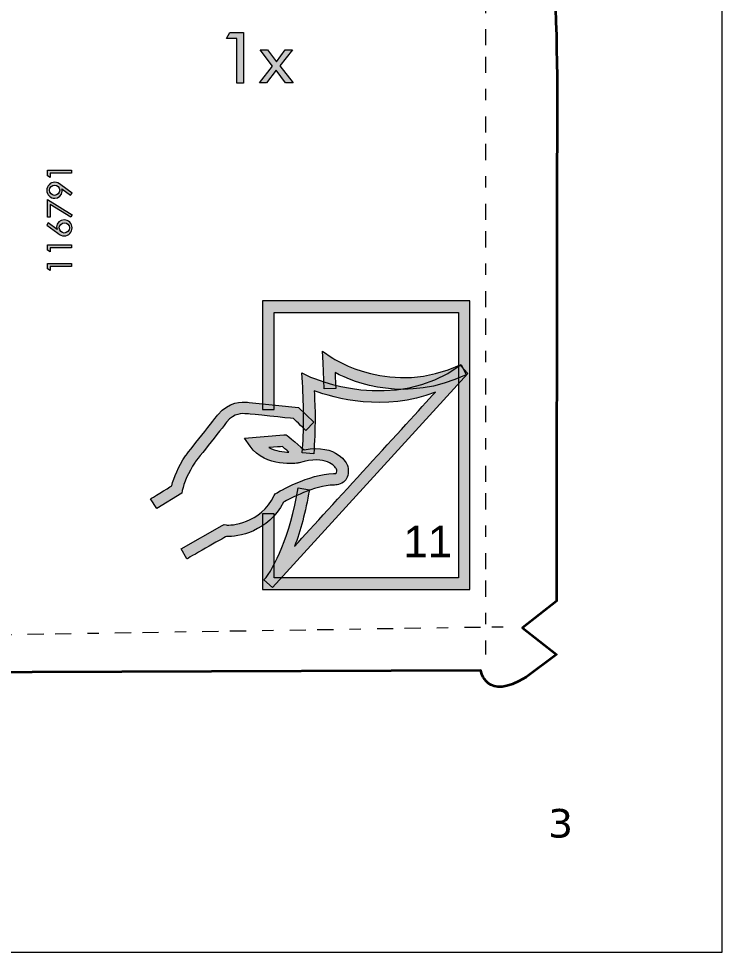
# Model space of a CAD drawing. Header units: inches. Extents: x 35 to 560, y 561 to 1057.
# Drawn here: x 234.82 to 240.98, y 560.52 to 568.69 of the extents above; entities that cross this region are included whole.
import ezdxf

# ---------------------------------------------------------------- set-up
doc = ezdxf.new("R2010")
doc.units = ezdxf.units.IN
doc.header["$MEASUREMENT"] = 0
doc.linetypes.add('AI-Linetype-10', pattern=[0.635, 0.141111, -0.035278, 0.141111, -0.141111, 0.035278, -0.141111])
doc.linetypes.add('AI-Linetype-8', pattern=[0.635, 0.141111, -0.035278, 0.141111, -0.141111, 0.035278, -0.141111])
doc.layers.add('Livello 1', color=7, linetype='Continuous')
doc.styles.get("Standard").update_dxf_attribs({"font": 'Arial.ttf'})

msp = doc.modelspace()

# ---------------------------------------------------------------- hatches: boundary and pattern name
at = {"layer": 'Livello 1'}
h = msp.add_hatch(color=256, dxfattribs=at)
h.dxf.hatch_style = 2
h.paths.add_polyline_path([(236.7904, 568.1275), (236.7334, 568.1275), (236.7334, 568.5165), (236.6431, 568.5165), (236.6717, 568.5692), (236.7904, 568.5692)])
h = msp.add_hatch(color=256, dxfattribs=at)
h.dxf.hatch_style = 2
h.paths.add_polyline_path([(237.2255, 568.128), (237.1601, 568.128), (237.0776, 568.2411), (236.9936, 568.128), (236.9309, 568.128), (237.0463, 568.2765), (236.9371, 568.4182), (237.0025, 568.4182), (237.0788, 568.3141), (237.1563, 568.4182), (237.2189, 568.4182), (237.1098, 568.2777)])
h = msp.add_hatch(color=256, dxfattribs=at)
h.dxf.hatch_style = 2
h.paths.add_polyline_path([(235.0988, 567.3015), (235.0746, 567.3161), (235.0746, 567.3639), (235.2873, 567.3639), (235.2873, 567.3385), (235.0988, 567.3385)])
h = msp.add_hatch(color=256, dxfattribs=at)
h.dxf.hatch_style = 2
edge = h.paths.add_edge_path()
edge.add_spline(control_points=[(235.2786, 567.1445), (235.2786, 567.1445), (235.2021, 567.2013), (235.2021, 567.2013), (235.2021, 567.2013), (235.2015, 567.2008), (235.2015, 567.2008), (235.2046, 567.1945), (235.2054, 567.1875), (235.2054, 567.1802), (235.2054, 567.145), (235.1738, 567.1183), (235.14, 567.1183), (235.101, 567.1183), (235.07, 567.1499), (235.07, 567.1886), (235.07, 567.2252), (235.1005, 567.2594), (235.138, 567.2594), (235.1592, 567.2594), (235.1775, 567.2486), (235.1941, 567.2362), (235.1941, 567.2362), (235.2919, 567.1637), (235.2919, 567.1637), (235.2919, 567.1637), (235.2786, 567.1445), (235.2786, 567.1445)], knot_values=[0, 0, 0, 0, 1, 1, 1, 2, 2, 2, 3, 3, 3, 4, 4, 4, 5, 5, 5, 6, 6, 6, 7, 7, 7, 8, 8, 8, 9, 9, 9, 9], degree=3, periodic=0)
edge = h.paths.add_edge_path()
edge.add_spline(control_points=[(235.1383, 567.2339), (235.1157, 567.2339), (235.0937, 567.2137), (235.0937, 567.1905), (235.0937, 567.1651), (235.114, 567.1436), (235.1383, 567.1436), (235.1637, 567.1436), (235.1829, 567.1669), (235.1829, 567.1889), (235.1829, 567.216), (235.1614, 567.2339), (235.1383, 567.2339)], knot_values=[0, 0, 0, 0, 0.035278, 0.035278, 0.035278, 0.070556, 0.070556, 0.070556, 0.105833, 0.105833, 0.105833, 0.141111, 0.141111, 0.141111, 0.141111], degree=3, periodic=0)
edge.add_line((235.1383, 567.2339), (235.1383, 567.2339))
h = msp.add_hatch(color=256, dxfattribs=at)
h.dxf.hatch_style = 2
h.paths.add_polyline_path([(235.0988, 566.9539), (235.0746, 566.9539), (235.0746, 567.107), (235.2918, 566.9745), (235.2791, 566.9539), (235.0988, 567.0638)])
h = msp.add_hatch(color=256, dxfattribs=at)
h.dxf.hatch_style = 2
edge = h.paths.add_edge_path()
edge.add_spline(control_points=[(235.0829, 566.9035), (235.0829, 566.9035), (235.1597, 566.8468), (235.1597, 566.8468), (235.1597, 566.8468), (235.1603, 566.8474), (235.1603, 566.8474), (235.1571, 566.8536), (235.1552, 566.8607), (235.1552, 566.8682), (235.1552, 566.9033), (235.1877, 566.9298), (235.2218, 566.9298), (235.2608, 566.9298), (235.2918, 566.8982), (235.2918, 566.8595), (235.2918, 566.8228), (235.2613, 566.7887), (235.2239, 566.7887), (235.2023, 566.7887), (235.1843, 566.7994), (235.1676, 566.8119), (235.1676, 566.8119), (235.07, 566.8844), (235.07, 566.8844), (235.07, 566.8844), (235.0829, 566.9035), (235.0829, 566.9035)], knot_values=[0, 0, 0, 0, 1, 1, 1, 2, 2, 2, 3, 3, 3, 4, 4, 4, 5, 5, 5, 6, 6, 6, 7, 7, 7, 8, 8, 8, 9, 9, 9, 9], degree=3, periodic=0)
edge = h.paths.add_edge_path()
edge.add_spline(control_points=[(235.2246, 566.9044), (235.1981, 566.9044), (235.1789, 566.8818), (235.1789, 566.8593), (235.1789, 566.836), (235.2001, 566.8141), (235.2232, 566.8141), (235.2477, 566.8141), (235.2681, 566.8349), (235.2681, 566.8593), (235.2681, 566.8829), (235.2483, 566.9044), (235.2246, 566.9044)], knot_values=[0, 0, 0, 0, 0.035278, 0.035278, 0.035278, 0.070556, 0.070556, 0.070556, 0.105833, 0.105833, 0.105833, 0.141111, 0.141111, 0.141111, 0.141111], degree=3, periodic=0)
edge.add_line((235.2246, 566.9044), (235.2246, 566.9044))
h = msp.add_hatch(color=256, dxfattribs=at)
h.dxf.hatch_style = 2
h.paths.add_polyline_path([(235.0988, 566.649), (235.0746, 566.6637), (235.0746, 566.7114), (235.2873, 566.7114), (235.2873, 566.6859), (235.0988, 566.6859)])
h = msp.add_hatch(color=256, dxfattribs=at)
h.dxf.hatch_style = 2
h.paths.add_polyline_path([(235.0988, 566.4859), (235.0746, 566.5005), (235.0746, 566.5483), (235.2873, 566.5483), (235.2873, 566.5229), (235.0988, 566.5229)])
h = msp.add_hatch(color=256, dxfattribs=at)
h.dxf.hatch_style = 2
h.paths.add_polyline_path([(238.7226, 566.22), (236.9581, 566.22), (236.9581, 565.2705), (237.0586, 565.2705), (237.0586, 566.1195), (238.6723, 566.1195), (238.6723, 563.7956), (237.0586, 563.7956), (237.0586, 564.3554), (236.9581, 564.3554), (236.9581, 563.6951), (238.7728, 563.6951), (238.7728, 566.22)])
h = msp.add_hatch(color=256, dxfattribs=at)
h.dxf.hatch_style = 2
edge = h.paths.add_edge_path()
edge.add_spline(control_points=[(237.4882, 565.6781), (237.4882, 565.6781), (237.4979, 565.4514), (237.4979, 565.4514), (237.4979, 565.4514), (237.5985, 565.4533), (237.5985, 565.4533), (237.5985, 565.4533), (237.5953, 565.5256), (237.5924, 565.5922), (237.7693, 565.4996), (238.2137, 565.326), (238.739, 565.5729), (238.739, 565.5729), (238.6963, 565.664), (238.6963, 565.664), (238.0835, 565.3759), (237.572, 565.7193), (237.5668, 565.7229), (237.5668, 565.7229), (237.4839, 565.78), (237.4839, 565.78), (237.4839, 565.78), (237.4882, 565.6781), (237.4882, 565.6781)], knot_values=[0, 0, 0, 0, 1, 1, 1, 2, 2, 2, 3, 3, 3, 4, 4, 4, 5, 5, 5, 6, 6, 6, 7, 7, 7, 8, 8, 8, 8], degree=3, periodic=0)
at = {"layer": 'Livello 1', "true_color": 0xffffff}
h = msp.add_hatch(color=7, dxfattribs=at)
h.dxf.hatch_style = 2
edge = h.paths.add_edge_path()
edge.add_spline(control_points=[(237.3778, 565.5542), (237.3778, 565.5542), (237.301, 565.5894), (237.301, 565.5894), (237.301, 565.5894), (237.3066, 565.5052), (237.3066, 565.5052), (237.3209, 565.2927), (237.3206, 565.086), (237.3055, 564.8907), (237.3055, 564.8907), (237.4058, 564.883), (237.4058, 564.883), (237.4137, 564.9855), (237.4176, 565.0912), (237.4176, 565.199), (237.4176, 565.2758), (237.4136, 565.3547), (237.4096, 565.4335), (237.5812, 565.3705), (238.0266, 565.2442), (238.4709, 565.4227), (238.2055, 565.1319), (237.5624, 564.4272), (237.2378, 564.0714), (237.2883, 564.2063), (237.3349, 564.371), (237.3677, 564.567), (237.3677, 564.567), (237.2685, 564.5835), (237.2685, 564.5835), (237.1975, 564.1587), (237.0637, 563.8844), (236.9706, 563.7786), (236.9706, 563.7786), (237.0454, 563.7115), (237.0454, 563.7115), (237.0454, 563.7115), (238.7548, 565.5845), (238.7548, 565.5845), (238.7548, 565.5845), (238.6875, 565.6587), (238.6875, 565.6587), (238.1108, 565.2261), (237.385, 565.5509), (237.3778, 565.5542)], knot_values=[0, 0, 0, 0, 0.035278, 0.035278, 0.035278, 0.070556, 0.070556, 0.070556, 0.105833, 0.105833, 0.105833, 0.141111, 0.141111, 0.141111, 0.176389, 0.176389, 0.176389, 0.211667, 0.211667, 0.211667, 0.246944, 0.246944, 0.246944, 0.282222, 0.282222, 0.282222, 0.3175, 0.3175, 0.3175, 0.352778, 0.352778, 0.352778, 0.388056, 0.388056, 0.388056, 0.423333, 0.423333, 0.423333, 0.458611, 0.458611, 0.458611, 0.493889, 0.493889, 0.493889, 0.529167, 0.529167, 0.529167, 0.529167], degree=3, periodic=0)
edge.add_line((237.3778, 565.5542), (237.3778, 565.5542))
h = msp.add_hatch(color=7, dxfattribs=at)
h.dxf.hatch_style = 2
edge = h.paths.add_edge_path()
edge.add_spline(control_points=[(236.5676, 565.224), (236.5675, 565.2239), (236.2851, 564.8665), (236.2851, 564.8665), (236.2851, 564.8665), (236.2837, 564.8643), (236.2837, 564.8643), (236.2214, 564.7656), (236.1817, 564.6779), (236.1631, 564.6017), (236.1347, 564.5842), (235.9786, 564.488), (235.9786, 564.488), (235.9786, 564.488), (236.0314, 564.4023), (236.0314, 564.4023), (236.0314, 564.4023), (236.2517, 564.5383), (236.2517, 564.5383), (236.2517, 564.5383), (236.2558, 564.5599), (236.2558, 564.5599), (236.2689, 564.6281), (236.3067, 564.7119), (236.3677, 564.8087), (236.3716, 564.8137), (236.6463, 565.1615), (236.6463, 565.1615), (236.7081, 565.2394), (236.7785, 565.235), (236.8206, 565.2323), (236.8206, 565.2323), (236.8297, 565.2319), (236.834, 565.2317), (236.8359, 565.2314), (237.1976, 565.1932), (237.2289, 565.19), (237.2489, 565.1709), (237.3374, 565.0863), (237.3374, 565.0863), (237.3374, 565.0863), (237.4069, 565.1589), (237.4069, 565.1589), (237.4069, 565.1589), (237.2736, 565.2863), (237.2736, 565.2863), (237.2736, 565.2863), (236.8422, 565.3319), (236.8422, 565.3319), (236.8422, 565.3319), (236.8269, 565.3326), (236.8269, 565.3326), (236.7775, 565.3357), (236.662, 565.343), (236.5676, 565.224)], knot_values=[0, 0, 0, 0, 0.035278, 0.035278, 0.035278, 0.070556, 0.070556, 0.070556, 0.105833, 0.105833, 0.105833, 0.141111, 0.141111, 0.141111, 0.176389, 0.176389, 0.176389, 0.211667, 0.211667, 0.211667, 0.246944, 0.246944, 0.246944, 0.282222, 0.282222, 0.282222, 0.3175, 0.3175, 0.3175, 0.352778, 0.352778, 0.352778, 0.388056, 0.388056, 0.388056, 0.423333, 0.423333, 0.423333, 0.458611, 0.458611, 0.458611, 0.493889, 0.493889, 0.493889, 0.529167, 0.529167, 0.529167, 0.564444, 0.564444, 0.564444, 0.599722, 0.599722, 0.599722, 0.635, 0.635, 0.635, 0.635], degree=3, periodic=0)
edge.add_line((236.5676, 565.224), (236.5676, 565.224))
at = {"layer": 'Livello 1'}
h = msp.add_hatch(color=256, dxfattribs=at)
h.dxf.hatch_style = 2
edge = h.paths.add_edge_path()
edge.add_spline(control_points=[(237.1452, 565.0472), (237.1452, 565.0472), (236.7994, 565.0199), (236.7994, 565.0199), (236.7994, 565.0199), (236.8498, 564.9479), (236.8498, 564.9479), (236.9841, 564.7562), (237.2607, 564.7999), (237.2724, 564.8019), (237.2724, 564.8019), (237.2755, 564.8023), (237.2755, 564.8023), (237.2755, 564.8023), (237.2785, 564.8033), (237.2785, 564.8033), (237.5182, 564.8747), (237.5918, 564.7719), (237.6052, 564.7482), (237.6064, 564.7415), (237.6073, 564.735), (237.6073, 564.7304), (237.6073, 564.7211), (237.6055, 564.716), (237.6038, 564.714), (237.6006, 564.7104), (237.5903, 564.7087), (237.5843, 564.7092), (237.5843, 564.7092), (237.5823, 564.7093), (237.5823, 564.7093), (237.5823, 564.7093), (237.5792, 564.7093), (237.5792, 564.7093), (237.3635, 564.7058), (237.092, 564.5456), (237.0806, 564.5387), (237.0806, 564.5387), (237.0676, 564.531), (237.0676, 564.531), (237.0676, 564.531), (237.061, 564.5174), (237.061, 564.5174), (236.9405, 564.2674), (236.6737, 564.2525), (236.6401, 564.2593), (236.6401, 564.2593), (236.6216, 564.263), (236.6216, 564.263), (236.6216, 564.263), (236.6046, 564.2539), (236.6046, 564.2539), (236.6046, 564.2539), (236.2453, 564.0489), (236.2453, 564.0489), (236.2453, 564.0489), (236.2951, 563.9616), (236.2951, 563.9616), (236.2951, 563.9616), (236.6174, 564.1455), (236.6415, 564.1592), (236.7401, 564.1519), (237.0076, 564.1998), (237.1424, 564.4583), (237.1896, 564.4851), (237.4119, 564.606), (237.5808, 564.6088), (237.5965, 564.608), (237.6442, 564.6088), (237.6784, 564.6466), (237.6973, 564.6675), (237.7169, 564.7064), (237.7032, 564.7733), (237.7032, 564.7733), (237.7022, 564.7778), (237.7022, 564.7778), (237.7022, 564.7778), (237.7004, 564.7821), (237.7004, 564.7821), (237.697, 564.7906), (237.6163, 564.9741), (237.3207, 564.916), (237.3094, 564.9256), (237.166, 565.0489), (237.166, 565.0489), (237.166, 565.0489), (237.1452, 565.0472), (237.1452, 565.0472)], knot_values=[0, 0, 0, 0, 1, 1, 1, 2, 2, 2, 3, 3, 3, 4, 4, 4, 5, 5, 5, 6, 6, 6, 7, 7, 7, 8, 8, 8, 9, 9, 9, 10, 10, 10, 11, 11, 11, 12, 12, 12, 13, 13, 13, 14, 14, 14, 15, 15, 15, 16, 16, 16, 17, 17, 17, 18, 18, 18, 19, 19, 19, 20, 20, 20, 21, 21, 21, 22, 22, 22, 23, 23, 23, 24, 24, 24, 25, 25, 25, 26, 26, 26, 27, 27, 27, 28, 28, 28, 29, 29, 29, 29], degree=3, periodic=0)
edge = h.paths.add_edge_path()
edge.add_spline(control_points=[(237.1323, 564.9453), (237.1433, 564.9359), (237.1603, 564.9212), (237.1884, 564.8971), (237.1395, 564.8974), (237.0725, 564.9052), (237.0137, 564.936), (237.0726, 564.9407), (237.1146, 564.9439), (237.1323, 564.9453)], knot_values=[0, 0, 0, 0, 0.035278, 0.035278, 0.035278, 0.070556, 0.070556, 0.070556, 0.105833, 0.105833, 0.105833, 0.105833], degree=3, periodic=0)
edge.add_line((237.1323, 564.9453), (237.1323, 564.9453))

# ---------------------------------------------------------------- linework, layer by layer
at = {"layer": 'Livello 1', "lineweight": 0}
for p, q in [((236.6431, 568.5165), (236.6717, 568.5692)), ((236.6717, 568.5692), (236.7904, 568.5692)), ((236.7904, 568.5692), (236.7904, 568.1275)), ((236.7334, 568.5165), (236.6431, 568.5165)), ((236.7334, 568.1275), (236.7334, 568.5165)), ((237.0463, 568.2765), (236.9371, 568.4182)), ((236.9371, 568.4182), (237.0025, 568.4182)), ((237.0025, 568.4182), (237.0788, 568.3141)), ((237.0788, 568.3141), (237.1563, 568.4182)), ((237.2189, 568.4182), (237.1098, 568.2777)), ((237.1563, 568.4182), (237.2189, 568.4182)), ((236.9309, 568.128), (237.0463, 568.2765)), ((237.1098, 568.2777), (237.2255, 568.128)), ((237.0776, 568.2411), (236.9936, 568.128)), ((237.1601, 568.128), (237.0776, 568.2411)), ((236.7904, 568.1275), (236.7334, 568.1275)), ((236.9936, 568.128), (236.9309, 568.128)), ((237.2255, 568.128), (237.1601, 568.128)), ((238.7226, 566.22), (236.9581, 566.22)), ((236.9581, 566.22), (236.9581, 565.2705)), ((238.7728, 566.22), (238.7226, 566.22)), ((238.7728, 563.6951), (238.7728, 566.22)), ((237.0586, 565.2705), (237.0586, 566.1195)), ((237.0586, 566.1195), (238.6723, 566.1195)), ((238.6723, 566.1195), (238.6723, 563.7956)), ((236.9581, 565.2705), (237.0586, 565.2705)), ((237.0586, 564.3554), (236.9581, 564.3554)), ((236.9581, 564.3554), (236.9581, 563.6951)), ((237.0586, 563.7956), (237.0586, 564.3554)), ((238.6723, 563.7956), (237.0586, 563.7956)), ((236.9581, 563.6951), (238.7728, 563.6951))]:
    msp.add_line(p, q, dxfattribs=at)
for points in [[(219.9813, 560.5182), (240.9813, 560.5182), (240.9813, 590.2182), (219.9813, 590.2182), (219.9813, 560.5182)], [(219.9813, 560.5182), (240.9813, 560.5182), (240.9813, 590.2182), (219.9813, 590.2182), (219.9813, 560.5182)], [(219.9813, 560.5182), (240.9813, 560.5182), (240.9813, 590.2182), (219.9813, 590.2182), (219.9813, 560.5182)], [(219.9813, 560.5182), (240.9813, 560.5182), (240.9813, 590.2182), (219.9813, 590.2182), (219.9813, 560.5182)], [(219.9813, 560.5182), (240.9813, 560.5182), (240.9813, 590.2182), (219.9813, 590.2182), (219.9813, 560.5182)], [(219.9813, 560.5182), (240.9813, 560.5182), (240.9813, 590.2182), (219.9813, 590.2182), (219.9813, 560.5182)], [(235.0988, 567.3015), (235.0746, 567.3161), (235.0746, 567.3639), (235.2873, 567.3639), (235.2873, 567.3385), (235.0988, 567.3385), (235.0988, 567.3015)], [(235.0988, 566.9539), (235.0746, 566.9539), (235.0746, 567.107), (235.2918, 566.9745), (235.2791, 566.9539), (235.0988, 567.0638), (235.0988, 566.9539)], [(235.0988, 566.649), (235.0746, 566.6637), (235.0746, 566.7114), (235.2873, 566.7114), (235.2873, 566.6859), (235.0988, 566.6859), (235.0988, 566.649)], [(235.0988, 566.4859), (235.0746, 566.5005), (235.0746, 566.5483), (235.2873, 566.5483), (235.2873, 566.5229), (235.0988, 566.5229), (235.0988, 566.4859)]]:
    msp.add_lwpolyline(points, dxfattribs=at)
at = {"layer": 'Livello 1', "linetype": 'AI-Linetype-10', "lineweight": 18}
msp.add_lwpolyline([(238.9078, 575.6563), (238.9078, 572.1496), (238.6957, 571.8344), (238.9078, 571.6571), (238.9078, 563.1251)], dxfattribs=at)
at = {"layer": 'Livello 1', "linetype": 'AI-Linetype-8', "lineweight": 18}
msp.add_lwpolyline([(221.6873, 563.3522), (224.4415, 563.245), (224.9118, 563.3531), (227.7371, 563.3546), (230.4657, 563.4066), (234.1379, 563.2914), (239.0646, 563.3687)], dxfattribs=at)
at = {"layer": 'Livello 1', "lineweight": 35}
msp.add_open_spline([(239.2634, 562.9266), (239.2634, 562.9266), (239.5295, 563.1262), (239.5295, 563.1262), (239.5295, 563.1262), (239.2315, 563.3574), (239.2315, 563.3574), (239.2315, 563.3574), (239.5295, 563.5912), (239.5295, 563.5912), (239.5295, 563.5912), (239.5322, 565.6784), (239.5352, 568.0698), (239.5367, 569.3304), (239.3754, 570.6169), (239.3766, 571.7854), (239.3768, 571.9317), (239.5398, 572.134), (239.54, 572.2743), (239.5414, 573.6598), (239.5422, 574.8531), (239.5418, 575.1037), (239.5416, 575.2844), (239.2862, 575.2876), (239.2853, 575.3394), (239.2824, 575.4938), (239.5295, 575.5924), (239.5295, 575.5924), (239.5295, 575.5924), (239.5295, 575.6927), (239.5295, 575.6927), (239.5147, 575.7425), (238.9685, 575.8579), (238.7735, 575.7906), (238.6636, 575.7526), (236.1314, 575.7287), (233.8273, 575.7152), (232.048, 575.7047), (230.4048, 575.7004), (230.1181, 575.7004), (229.4602, 575.7004), (227.3878, 575.7229), (226.9979, 575.6555), (226.6079, 575.5882), (222.4583, 575.7971), (222.4583, 575.7971), (221.8228, 575.9032), (221.5762, 575.8916), (221.43, 575.9421), (221.43, 575.9421), (221.4549, 575.6813), (221.4549, 575.6813), (221.4549, 575.6813), (221.6327, 575.4642), (221.6327, 575.4642), (221.6327, 575.4642), (221.4549, 575.2759), (221.4549, 575.2759), (221.4549, 575.2759), (221.313, 571.5703), (221.6528, 570.2013), (221.7083, 569.9776), (221.4631, 569.6675), (221.4634, 569.4387), (221.4664, 566.52), (221.4664, 563.583), (221.4549, 563.6197), (221.4532, 563.6247), (221.5706, 563.5079), (221.7468, 563.3952), (221.8018, 563.3601), (221.4975, 563.1175), (221.4955, 562.9934), (221.4955, 562.9934), (221.7468, 562.7514), (222.356, 562.9198), (222.356, 562.9198), (224.7106, 562.9291), (224.7106, 562.9291), (224.7106, 562.9291), (225.3334, 563.0439), (225.3334, 563.0439), (225.3334, 563.0439), (232.5817, 562.9604), (232.5817, 562.9604), (232.5817, 562.9604), (238.867, 562.9853), (238.867, 562.9853), (238.867, 562.9853), (238.9123, 562.7081), (239.2634, 562.9266)], degree=3, knots=[0, 0, 0, 0, 1, 1, 1, 2, 2, 2, 3, 3, 3, 4, 4, 4, 5, 5, 5, 6, 6, 6, 7, 7, 7, 8, 8, 8, 9, 9, 9, 10, 10, 10, 11, 11, 11, 12, 12, 12, 13, 13, 13, 14, 14, 14, 15, 15, 15, 16, 16, 16, 17, 17, 17, 18, 18, 18, 19, 19, 19, 20, 20, 20, 21, 21, 21, 22, 22, 22, 23, 23, 23, 24, 24, 24, 25, 25, 25, 26, 26, 26, 27, 27, 27, 28, 28, 28, 29, 29, 29, 30, 30, 30, 30], dxfattribs=at)
at = {"layer": 'Livello 1', "lineweight": 0}
for points, knots in [([(235.2786, 567.1445), (235.2786, 567.1445), (235.2021, 567.2013), (235.2021, 567.2013), (235.2021, 567.2013), (235.2015, 567.2008), (235.2015, 567.2008), (235.2046, 567.1945), (235.2054, 567.1875), (235.2054, 567.1802), (235.2054, 567.145), (235.1738, 567.1183), (235.14, 567.1183), (235.101, 567.1183), (235.07, 567.1499), (235.07, 567.1886), (235.07, 567.2252), (235.1005, 567.2594), (235.138, 567.2594), (235.1592, 567.2594), (235.1775, 567.2486), (235.1941, 567.2362), (235.1941, 567.2362), (235.2919, 567.1637), (235.2919, 567.1637), (235.2919, 567.1637), (235.2786, 567.1445), (235.2786, 567.1445)], [0, 0, 0, 0, 1, 1, 1, 2, 2, 2, 3, 3, 3, 4, 4, 4, 5, 5, 5, 6, 6, 6, 7, 7, 7, 8, 8, 8, 9, 9, 9, 9]), ([(235.1383, 567.2339), (235.1157, 567.2339), (235.0937, 567.2137), (235.0937, 567.1905), (235.0937, 567.1651), (235.114, 567.1436), (235.1383, 567.1436), (235.1637, 567.1436), (235.1829, 567.1669), (235.1829, 567.1889), (235.1829, 567.216), (235.1614, 567.2339), (235.1383, 567.2339)], [0, 0, 0, 0, 1, 1, 1, 2, 2, 2, 3, 3, 3, 4, 4, 4, 4]), ([(235.0829, 566.9035), (235.0829, 566.9035), (235.1597, 566.8468), (235.1597, 566.8468), (235.1597, 566.8468), (235.1603, 566.8474), (235.1603, 566.8474), (235.1571, 566.8536), (235.1552, 566.8607), (235.1552, 566.8682), (235.1552, 566.9033), (235.1877, 566.9298), (235.2218, 566.9298), (235.2608, 566.9298), (235.2918, 566.8982), (235.2918, 566.8595), (235.2918, 566.8228), (235.2613, 566.7887), (235.2239, 566.7887), (235.2023, 566.7887), (235.1843, 566.7994), (235.1676, 566.8119), (235.1676, 566.8119), (235.07, 566.8844), (235.07, 566.8844), (235.07, 566.8844), (235.0829, 566.9035), (235.0829, 566.9035)], [0, 0, 0, 0, 1, 1, 1, 2, 2, 2, 3, 3, 3, 4, 4, 4, 5, 5, 5, 6, 6, 6, 7, 7, 7, 8, 8, 8, 9, 9, 9, 9]), ([(235.2246, 566.9044), (235.1981, 566.9044), (235.1789, 566.8818), (235.1789, 566.8593), (235.1789, 566.836), (235.2001, 566.8141), (235.2232, 566.8141), (235.2477, 566.8141), (235.2681, 566.8349), (235.2681, 566.8593), (235.2681, 566.8829), (235.2483, 566.9044), (235.2246, 566.9044)], [0, 0, 0, 0, 1, 1, 1, 2, 2, 2, 3, 3, 3, 4, 4, 4, 4]), ([(237.4882, 565.6781), (237.4882, 565.6781), (237.4979, 565.4514), (237.4979, 565.4514), (237.4979, 565.4514), (237.5985, 565.4533), (237.5985, 565.4533), (237.5985, 565.4533), (237.5953, 565.5256), (237.5924, 565.5922), (237.7693, 565.4996), (238.2137, 565.326), (238.739, 565.5729), (238.739, 565.5729), (238.6963, 565.664), (238.6963, 565.664), (238.0835, 565.3759), (237.572, 565.7193), (237.5668, 565.7229), (237.5668, 565.7229), (237.4839, 565.78), (237.4839, 565.78), (237.4839, 565.78), (237.4882, 565.6781), (237.4882, 565.6781)], [0, 0, 0, 0, 1, 1, 1, 2, 2, 2, 3, 3, 3, 4, 4, 4, 5, 5, 5, 6, 6, 6, 7, 7, 7, 8, 8, 8, 8]), ([(237.3778, 565.5542), (237.3778, 565.5542), (237.301, 565.5894), (237.301, 565.5894), (237.301, 565.5894), (237.3066, 565.5052), (237.3066, 565.5052), (237.3209, 565.2927), (237.3206, 565.086), (237.3055, 564.8907), (237.3055, 564.8907), (237.4058, 564.883), (237.4058, 564.883), (237.4137, 564.9855), (237.4176, 565.0912), (237.4176, 565.199), (237.4176, 565.2758), (237.4136, 565.3547), (237.4096, 565.4335), (237.5812, 565.3705), (238.0266, 565.2442), (238.4709, 565.4227), (238.2055, 565.1319), (237.5624, 564.4272), (237.2378, 564.0714), (237.2883, 564.2063), (237.3349, 564.371), (237.3677, 564.567), (237.3677, 564.567), (237.2685, 564.5835), (237.2685, 564.5835), (237.1975, 564.1587), (237.0637, 563.8844), (236.9706, 563.7786), (236.9706, 563.7786), (237.0454, 563.7115), (237.0454, 563.7115), (237.0454, 563.7115), (238.7548, 565.5845), (238.7548, 565.5845), (238.7548, 565.5845), (238.6875, 565.6587), (238.6875, 565.6587), (238.1108, 565.2261), (237.385, 565.5509), (237.3778, 565.5542)], [0, 0, 0, 0, 1, 1, 1, 2, 2, 2, 3, 3, 3, 4, 4, 4, 5, 5, 5, 6, 6, 6, 7, 7, 7, 8, 8, 8, 9, 9, 9, 10, 10, 10, 11, 11, 11, 12, 12, 12, 13, 13, 13, 14, 14, 14, 15, 15, 15, 15]), ([(236.5676, 565.224), (236.5675, 565.2239), (236.2851, 564.8665), (236.2851, 564.8665), (236.2851, 564.8665), (236.2837, 564.8643), (236.2837, 564.8643), (236.2214, 564.7656), (236.1817, 564.6779), (236.1631, 564.6017), (236.1347, 564.5842), (235.9786, 564.488), (235.9786, 564.488), (235.9786, 564.488), (236.0314, 564.4023), (236.0314, 564.4023), (236.0314, 564.4023), (236.2517, 564.5383), (236.2517, 564.5383), (236.2517, 564.5383), (236.2558, 564.5599), (236.2558, 564.5599), (236.2689, 564.6281), (236.3067, 564.7119), (236.3677, 564.8087), (236.3716, 564.8137), (236.6463, 565.1615), (236.6463, 565.1615), (236.7081, 565.2394), (236.7785, 565.235), (236.8206, 565.2323), (236.8206, 565.2323), (236.8297, 565.2319), (236.834, 565.2317), (236.8359, 565.2314), (237.1976, 565.1932), (237.2289, 565.19), (237.2489, 565.1709), (237.3374, 565.0863), (237.3374, 565.0863), (237.3374, 565.0863), (237.4069, 565.1589), (237.4069, 565.1589), (237.4069, 565.1589), (237.2736, 565.2863), (237.2736, 565.2863), (237.2736, 565.2863), (236.8422, 565.3319), (236.8422, 565.3319), (236.8422, 565.3319), (236.8269, 565.3326), (236.8269, 565.3326), (236.7775, 565.3357), (236.662, 565.343), (236.5676, 565.224)], [0, 0, 0, 0, 1, 1, 1, 2, 2, 2, 3, 3, 3, 4, 4, 4, 5, 5, 5, 6, 6, 6, 7, 7, 7, 8, 8, 8, 9, 9, 9, 10, 10, 10, 11, 11, 11, 12, 12, 12, 13, 13, 13, 14, 14, 14, 15, 15, 15, 16, 16, 16, 17, 17, 17, 18, 18, 18, 18]), ([(237.1452, 565.0472), (237.1452, 565.0472), (236.7994, 565.0199), (236.7994, 565.0199), (236.7994, 565.0199), (236.8498, 564.9479), (236.8498, 564.9479), (236.9841, 564.7562), (237.2607, 564.7999), (237.2724, 564.8019), (237.2724, 564.8019), (237.2755, 564.8023), (237.2755, 564.8023), (237.2755, 564.8023), (237.2785, 564.8033), (237.2785, 564.8033), (237.5182, 564.8747), (237.5918, 564.7719), (237.6052, 564.7482), (237.6064, 564.7415), (237.6073, 564.735), (237.6073, 564.7304), (237.6073, 564.7211), (237.6055, 564.716), (237.6038, 564.714), (237.6006, 564.7104), (237.5903, 564.7087), (237.5843, 564.7092), (237.5843, 564.7092), (237.5823, 564.7093), (237.5823, 564.7093), (237.5823, 564.7093), (237.5792, 564.7093), (237.5792, 564.7093), (237.3635, 564.7058), (237.092, 564.5456), (237.0806, 564.5387), (237.0806, 564.5387), (237.0676, 564.531), (237.0676, 564.531), (237.0676, 564.531), (237.061, 564.5174), (237.061, 564.5174), (236.9405, 564.2674), (236.6737, 564.2525), (236.6401, 564.2593), (236.6401, 564.2593), (236.6216, 564.263), (236.6216, 564.263), (236.6216, 564.263), (236.6046, 564.2539), (236.6046, 564.2539), (236.6046, 564.2539), (236.2453, 564.0489), (236.2453, 564.0489), (236.2453, 564.0489), (236.2951, 563.9616), (236.2951, 563.9616), (236.2951, 563.9616), (236.6174, 564.1455), (236.6415, 564.1592), (236.7401, 564.1519), (237.0076, 564.1998), (237.1424, 564.4583), (237.1896, 564.4851), (237.4119, 564.606), (237.5808, 564.6088), (237.5965, 564.608), (237.6442, 564.6088), (237.6784, 564.6466), (237.6973, 564.6675), (237.7169, 564.7064), (237.7032, 564.7733), (237.7032, 564.7733), (237.7022, 564.7778), (237.7022, 564.7778), (237.7022, 564.7778), (237.7004, 564.7821), (237.7004, 564.7821), (237.697, 564.7906), (237.6163, 564.9741), (237.3207, 564.916), (237.3094, 564.9256), (237.166, 565.0489), (237.166, 565.0489), (237.166, 565.0489), (237.1452, 565.0472), (237.1452, 565.0472)], [0, 0, 0, 0, 1, 1, 1, 2, 2, 2, 3, 3, 3, 4, 4, 4, 5, 5, 5, 6, 6, 6, 7, 7, 7, 8, 8, 8, 9, 9, 9, 10, 10, 10, 11, 11, 11, 12, 12, 12, 13, 13, 13, 14, 14, 14, 15, 15, 15, 16, 16, 16, 17, 17, 17, 18, 18, 18, 19, 19, 19, 20, 20, 20, 21, 21, 21, 22, 22, 22, 23, 23, 23, 24, 24, 24, 25, 25, 25, 26, 26, 26, 27, 27, 27, 28, 28, 28, 29, 29, 29, 29]), ([(237.1323, 564.9453), (237.1433, 564.9359), (237.1603, 564.9212), (237.1884, 564.8971), (237.1395, 564.8974), (237.0725, 564.9052), (237.0137, 564.936), (237.0726, 564.9407), (237.1146, 564.9439), (237.1323, 564.9453)], [0, 0, 0, 0, 1, 1, 1, 2, 2, 2, 3, 3, 3, 3])]:
    msp.add_open_spline(points, degree=3, knots=knots, dxfattribs=at)

# ---------------------------------------------------------------- texts
at = {"layer": 'Livello 1'}
msp.add_text('11', height=0.27474, dxfattribs=at).set_placement((238.1906, 563.9767))
at = {"layer": 'Livello 1', "insert": (239.457, 561.5182), "char_height": 0.249767, "attachment_point": 7}
msp.add_mtext('\\fVerdanaIKEA|b0|i0|c0|p34;\\W1;3', dxfattribs=at)

doc.saveas('drawing.dxf')
